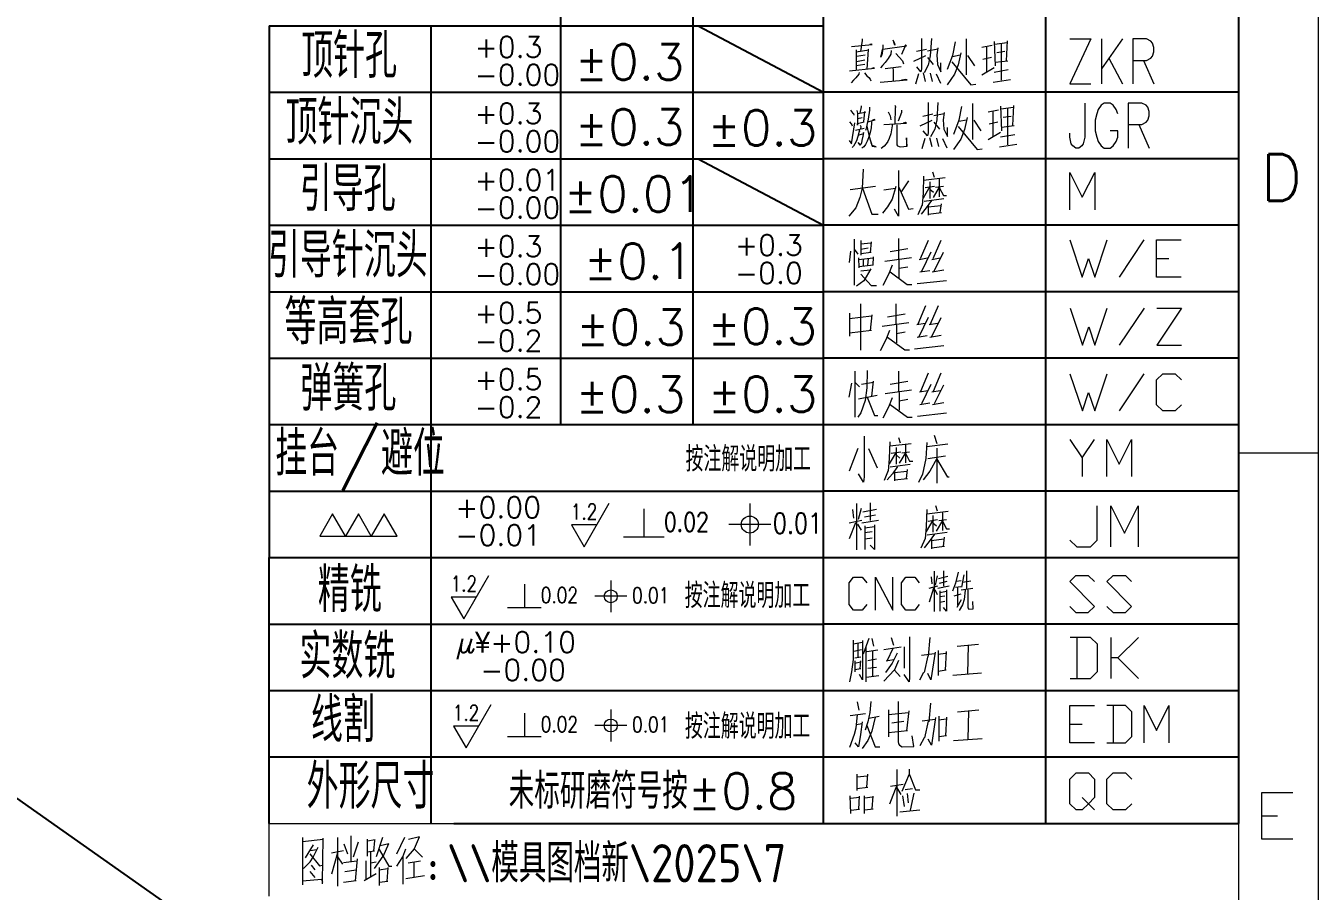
# Model space of a CAD drawing. Header units: millimetres. Extents: x 88508 to 142116, y -5268 to 20283.
# Drawn here: x 98725.6 to 98802.7, y 14687.9 to 14739.5 of the extents above; entities that cross this region are included whole.
import ezdxf
from ezdxf.enums import TextEntityAlignment as Align

# ---------------------------------------------------------------- set-up
doc = ezdxf.new("R2010")
doc.units = ezdxf.units.MM
doc.layers.add('PH_P', color=2, linetype='Continuous')
doc.styles.add('chinesef_fs', font='simplex.shx', dxfattribs={"bigfont": 'gbcbig.shx'})
doc.styles.add('GBENOR_', font='gbenor.shx', dxfattribs={"bigfont": 'gbcbig'})
doc.styles.get("Standard").update_dxf_attribs({"font": 'txt.shx', "width": 0.85, "bigfont": 'ctxt.shx'})
doc.styles.add('TXT', font='txt.shx', dxfattribs={"width": 0.8, "bigfont": 'ctxt.shx'})
doc.styles.add('TXT08', font='txt.shx', dxfattribs={"width": 0.8, "bigfont": 'gbcbig.shx'})

# ---------------------------------------------------------------- blocks, each defined once
blk = doc.blocks.new('*u7603')
for p, q in [((0, 0), (0, 101.417)), ((31.699, 101.417), (31.699, 0)), ((16.959, 91.455), (16.959, 0)), ((0, 55.889), (31.699, 55.889)), ((0, 50.808), (31.699, 50.808)), ((0, 45.728), (31.699, 45.728)), ((0, 40.647), (31.699, 40.647)), ((0, 35.566), (31.699, 35.566)), ((0, 30.485), (31.699, 30.485)), ((0, 25.404), (31.699, 25.404)), ((0, 20.323), (31.699, 20.323)), ((0, 15.243), (31.699, 15.243)), ((0, 10.162), (31.699, 10.162)), ((0, 5.081), (31.699, 5.081)), ((0, 0), (31.699, 0))]:
    blk.add_line(p, q)
at = {"color": 92, "lineweight": 18}
for points in [[(2.145, 59.348), (3.718, 59.511), (3.661, 59.538), (3.548, 59.511)], [(2.96, 59.944), (2.96, 59.809), (2.828, 58.969)], [(4.533, 59.484), (4.533, 59.294), (4.514, 59.104), (4.476, 58.834), (4.419, 58.59), (4.381, 58.536), (4.419, 58.671), (4.457, 58.861), (4.514, 59.132)], [(4.533, 59.159), (6.333, 59.402), (6.257, 59.484), (6.22, 59.321), (5.954, 58.752)], [(5.291, 59.863), (5.424, 59.592), (5.443, 59.457), (5.386, 59.673)], [(7.484, 59.968), (7.484, 57.654), (7.444, 57.414), (7.125, 57.814)], [(8.242, 59.968), (8.162, 58.652), (8.003, 57.933), (7.684, 57.335)], [(8.738, 59.267), (8.659, 58.708), (8.699, 57.99), (8.978, 57.431), (8.978, 58.11)], [(10.055, 59.706), (9.855, 58.668), (9.456, 57.591)], [(10.892, 59.945), (10.892, 57.192)], [(12.088, 59.307), (12.886, 59.466)], [(12.487, 57.431), (12.487, 59.386)], [(13.045, 59.746), (13.125, 57.87)], [(13.085, 59.546), (14.003, 59.666)], [(13.564, 59.586), (13.564, 56.793)], [(14.043, 59.786), (13.963, 58.269)], [(18.831, 59.937), (20.436, 59.937), (18.831, 56.497), (20.436, 56.497)], [(21.238, 59.937), (21.238, 56.497)], [(22.842, 59.937), (21.238, 57.643)], [(23.645, 58.299), (24.676, 58.299), (25.02, 58.463), (25.134, 58.626), (25.249, 58.954), (25.249, 59.282), (25.134, 59.609), (25.02, 59.773), (24.676, 59.937), (23.645, 59.937), (23.645, 56.497)], [(2.487, 59.104), (2.505, 58.888), (2.505, 57.533)], [(2.505, 58.942), (3.472, 59.104), (3.415, 59.132), (3.32, 57.614)], [(3.188, 58.698), (2.524, 58.59)], [(2.524, 58.21), (3.169, 58.346)], [(5.177, 59.05), (5.14, 58.779), (4.931, 58.427), (4.704, 58.129), (4.514, 57.912), (4.363, 57.723)], [(5.537, 58.834), (6.03, 58.265), (6.125, 58.021)], [(6.904, 58.229), (7.821, 58.668)], [(7.103, 58.988), (7.861, 59.147)], [(7.941, 59.027), (8.738, 59.187)], [(7.941, 58.508), (8.38, 57.99)], [(10.493, 58.868), (10.294, 57.95), (10.015, 57.232), (9.456, 56.434)], [(9.855, 58.588), (10.453, 58.708)], [(11.012, 58.668), (11.53, 57.87)], [(12.168, 58.389), (12.846, 58.549)], [(13.125, 58.149), (14.082, 58.269)], [(13.245, 58.908), (13.843, 58.988)], [(21.811, 58.463), (22.842, 56.497)], [(24.447, 58.299), (25.249, 56.497)], [(1.994, 57.506), (3.889, 57.696), (3.832, 57.723), (3.699, 57.669)], [(2.733, 57.371), (2.714, 57.262), (2.695, 57.235), (2.467, 56.964), (2.297, 56.775), (2.108, 56.585)], [(3.169, 57.994), (2.505, 57.885)], [(3.131, 57.344), (3.32, 57.127), (3.472, 56.991), (3.567, 56.856), (3.623, 56.721)], [(4.704, 57.669), (5.935, 57.831)], [(5.291, 57.723), (5.329, 57.533), (5.329, 56.748)], [(7.263, 57.271), (7.024, 56.473)], [(7.622, 57.351), (7.781, 56.673)], [(8.14, 57.312), (8.3, 56.673)], [(8.619, 57.271), (8.938, 56.553)], [(9.815, 58.189), (11.251, 56.434), (11.65, 56.473)], [(12.088, 57.192), (13.045, 57.75)], [(13.045, 57.391), (14.122, 57.591)], [(4.325, 56.639), (6.39, 56.802), (6.295, 56.829), (5.973, 56.775)], [(12.966, 56.633), (14.282, 56.832)], [(2.068, 54.483), (2.22, 54.293), (2.295, 54.239), (2.314, 54.103)], [(2.542, 54.456), (2.599, 54.266), (2.599, 53.832), (2.599, 53.345), (2.599, 53.48), (3.11, 53.589), (3.072, 53.589), (3.167, 54.401), (3.186, 54.32), (2.617, 54.212)], [(2.883, 54.835), (2.883, 54.753), (2.769, 54.266)], [(3.508, 54.726), (3.527, 54.591), (3.508, 54.483), (3.413, 53.805), (3.338, 53.48), (3.281, 53.209), (3.224, 53.02), (3.205, 52.938)], [(4.948, 54.374), (5.1, 54.049), (5.119, 53.914), (5.138, 53.751)], [(5.46, 54.862), (5.517, 54.726), (5.498, 54.781), (5.479, 54.672), (5.46, 53.453)], [(5.972, 54.483), (5.972, 54.32), (5.706, 53.643)], [(7.988, 55.079), (7.988, 52.765), (7.948, 52.525), (7.629, 52.924)], [(8.745, 55.079), (8.666, 53.762), (8.506, 53.044), (8.187, 52.445)], [(9.224, 54.321), (9.144, 53.762), (9.184, 53.044), (9.463, 52.485), (9.463, 53.164)], [(10.54, 54.76), (10.341, 53.722), (9.942, 52.645)], [(11.378, 54.999), (11.378, 52.246)], [(12.574, 54.361), (13.372, 54.52)], [(12.973, 52.485), (12.973, 54.441)], [(13.531, 54.8), (13.611, 52.924)], [(13.571, 54.6), (14.488, 54.72)], [(14.05, 54.64), (14.05, 51.847)], [(14.528, 54.84), (14.448, 53.323)], [(19.965, 55.039), (19.965, 52.418), (19.851, 51.927), (19.736, 51.763), (19.507, 51.599), (19.278, 51.599), (19.049, 51.763), (18.934, 51.927), (18.819, 52.418), (18.819, 52.746)], [(22.487, 54.22), (22.372, 54.548), (22.143, 54.876), (21.914, 55.039), (21.455, 55.039), (21.226, 54.876), (20.997, 54.548), (20.882, 54.22), (20.768, 53.729), (20.768, 52.91), (20.882, 52.418), (20.997, 52.091), (21.226, 51.763), (21.455, 51.599), (21.914, 51.599), (22.143, 51.763), (22.372, 52.091), (22.487, 52.418), (22.487, 52.91), (21.914, 52.91)], [(23.289, 53.401), (24.32, 53.401), (24.664, 53.565), (24.778, 53.729), (24.893, 54.057), (24.893, 54.384), (24.778, 54.712), (24.664, 54.876), (24.32, 55.039), (23.289, 55.039), (23.289, 51.599)], [(1.973, 52.18), (2.144, 51.909), (2.39, 53.534)], [(1.992, 53.589), (2.125, 53.453), (2.163, 53.372), (2.182, 53.291)], [(2.617, 53.86), (2.959, 53.941)], [(2.807, 53.345), (2.845, 53.236), (2.826, 53.074)], [(3.66, 53.589), (3.679, 53.507), (3.641, 53.155), (3.584, 52.884), (3.508, 52.613), (3.432, 52.37), (3.338, 52.126), (3.205, 51.882), (3.072, 51.692), (2.94, 51.584)], [(3.394, 53.589), (3.944, 53.751), (3.868, 53.778), (3.716, 53.697)], [(5.251, 53.399), (5.251, 53.291), (5.138, 52.695), (5.024, 52.316), (4.91, 52.099), (4.778, 51.909), (4.645, 51.747), (4.418, 51.557)], [(4.607, 53.399), (6.332, 53.507), (6.256, 53.562), (6.085, 53.507)], [(5.593, 53.372), (5.593, 53.128), (5.593, 52.099), (5.611, 51.855), (5.668, 51.774), (5.782, 51.72), (5.915, 51.692), (6.142, 51.72), (6.388, 51.747), (6.332, 52.37), (6.35, 51.747)], [(7.389, 53.283), (8.307, 53.722)], [(7.589, 54.042), (8.347, 54.201)], [(8.426, 54.081), (9.224, 54.241)], [(8.426, 53.563), (8.865, 53.044)], [(10.979, 53.922), (10.779, 53.004), (10.5, 52.286), (9.942, 51.488)], [(10.341, 53.642), (10.939, 53.762)], [(11.497, 53.722), (12.016, 52.924)], [(12.654, 53.443), (13.332, 53.603)], [(13.611, 53.204), (14.568, 53.323)], [(13.731, 53.962), (14.329, 54.042)], [(24.091, 53.401), (24.893, 51.599)], [(2.731, 52.993), (2.75, 52.857), (2.731, 52.857), (2.636, 52.478), (2.523, 52.153), (2.39, 51.909), (2.295, 51.747), (2.2, 51.638)], [(2.447, 52.966), (3.11, 53.128)], [(2.693, 52.613), (2.731, 52.613), (3.091, 52.722), (3.053, 52.776), (2.996, 52.505), (2.94, 52.18), (2.902, 51.99), (2.845, 51.882), (2.807, 51.828), (2.655, 52.018), (2.826, 51.855)], [(3.319, 53.263), (3.489, 52.478), (3.716, 51.747), (4.02, 51.692), (3.716, 51.801), (3.641, 51.99)], [(8.107, 52.405), (8.267, 51.727)], [(8.626, 52.366), (8.785, 51.727)], [(10.301, 53.244), (11.737, 51.488), (12.135, 51.527)], [(12.574, 52.246), (13.531, 52.805)], [(13.531, 52.445), (14.608, 52.645)], [(7.749, 52.326), (7.509, 51.527)], [(9.105, 52.326), (9.424, 51.607)], [(13.451, 51.687), (14.767, 51.887)], [(3.026, 49.974), (2.947, 48.538), (2.787, 47.819), (2.468, 47.021), (1.949, 46.383)], [(5.738, 49.894), (5.738, 46.383), (5.419, 46.941)], [(7.652, 49.455), (7.613, 48.178), (7.533, 47.221)], [(8.331, 49.775), (8.45, 49.376)], [(18.829, 46.89), (18.829, 49.729), (19.775, 47.837), (20.72, 49.729), (20.72, 46.89)], [(3.983, 48.657), (2.029, 48.418)], [(2.986, 48.538), (3.704, 46.542), (4.183, 46.542)], [(5.539, 48.657), (5.26, 47.7), (4.901, 47.101), (4.502, 46.622)], [(4.622, 48.418), (5.499, 48.538)], [(5.738, 48.657), (6.496, 46.941), (6.855, 46.981)], [(6.496, 49.096), (5.938, 48.258)], [(8.131, 48.657), (7.613, 47.779)], [(7.652, 49.136), (9.288, 49.336)], [(7.772, 48.578), (8.49, 48.697)], [(8.131, 49.016), (8.131, 47.739)], [(8.131, 48.458), (8.41, 48.218)], [(8.849, 48.617), (8.37, 47.819)], [(8.57, 48.617), (9.168, 48.697)], [(8.849, 49.216), (8.849, 47.859)], [(8.849, 48.578), (9.168, 47.979), (9.407, 47.979)], [(8.251, 47.58), (7.852, 47.021), (7.453, 46.542)], [(7.692, 47.54), (9.208, 47.739)], [(7.533, 47.261), (7.214, 46.502)], [(8.011, 47.101), (8.969, 47.221)], [(8.011, 47.181), (8.011, 46.463)], [(8.011, 46.542), (9.008, 46.662)], [(8.928, 46.662), (9.008, 47.34)], [(2.334, 44.643), (2.334, 41.132)], [(2.852, 44.524), (2.852, 43.406)], [(3.65, 44.444), (3.57, 43.606)], [(5.724, 44.683), (5.724, 43.127)], [(7.997, 44.524), (7.398, 43.127)], [(8.954, 44.524), (8.356, 43.127)], [(18.828, 44.579), (19.774, 41.74), (20.247, 43.159), (20.72, 41.74), (21.665, 44.579)], [(22.611, 41.74), (24.502, 44.579)], [(27.339, 41.74), (25.448, 41.74), (25.448, 44.579), (27.339, 44.579)], [(2.054, 43.726), (1.975, 42.848)], [(2.334, 43.885), (2.613, 43.486)], [(2.852, 44.284), (3.61, 44.364)], [(2.852, 43.885), (3.411, 43.965)], [(3.65, 43.606), (2.852, 43.526)], [(5.085, 43.686), (6.441, 43.925)], [(8.196, 43.646), (7.478, 42.169)], [(9.153, 43.606), (8.435, 42.169)], [(2.732, 42.449), (2.693, 43.207)], [(2.693, 43.087), (3.769, 43.207)], [(3.809, 42.648), (2.732, 42.529)], [(3.052, 42.608), (3.052, 43.127)], [(3.411, 43.127), (3.371, 42.648)], [(3.809, 43.287), (3.769, 42.648)], [(5.245, 42.648), (4.966, 41.93), (4.527, 41.092)], [(4.687, 42.968), (6.72, 43.247)], [(5.763, 43.047), (5.763, 41.691)], [(5.763, 42.409), (6.441, 42.529)], [(7.319, 43.087), (7.957, 43.207)], [(8.276, 43.087), (8.914, 43.207)], [(25.448, 43.159), (26.393, 43.159)], [(3.61, 42.369), (3.091, 41.451), (2.533, 41.052)], [(2.852, 42.209), (3.57, 42.289)], [(2.852, 41.97), (3.65, 41.092), (4.048, 41.092)], [(5.085, 42.13), (6.402, 41.172), (6.76, 41.172)], [(7.159, 41.251), (9.392, 41.491)], [(7.359, 42.13), (8.116, 42.249)], [(8.316, 42.13), (9.193, 42.289)], [(2.82, 39.702), (2.82, 36.15)], [(5.531, 39.702), (5.531, 38.146)], [(7.805, 39.542), (7.206, 38.146)], [(8.762, 39.542), (8.163, 38.146)], [(1.982, 38.984), (1.982, 37.228)], [(1.982, 38.585), (3.657, 38.784)], [(3.697, 38.864), (3.577, 37.667)], [(4.893, 38.704), (6.249, 38.944)], [(8.004, 38.664), (7.286, 37.188)], [(8.961, 38.624), (8.243, 37.188)], [(18.844, 39.367), (19.79, 36.528), (20.262, 37.947), (20.735, 36.528), (21.681, 39.367)], [(22.626, 36.528), (24.517, 39.367)], [(25.463, 39.367), (27.354, 39.367), (25.463, 36.528), (27.354, 36.528)], [(3.657, 37.667), (1.982, 37.467)], [(5.053, 37.667), (4.774, 36.948), (4.335, 36.11)], [(4.495, 37.986), (6.528, 38.265)], [(5.571, 38.066), (5.571, 36.709)], [(5.571, 37.427), (6.249, 37.547)], [(7.127, 38.106), (7.765, 38.225)], [(8.084, 38.106), (8.722, 38.225)], [(4.893, 37.148), (6.209, 36.19), (6.568, 36.19)], [(7.167, 37.148), (7.924, 37.268)], [(8.124, 37.148), (9.001, 37.308)], [(6.967, 36.27), (9.2, 36.509)], [(2.388, 34.559), (2.388, 31.048)], [(3.345, 34.599), (3.305, 33.282), (3.185, 32.324), (2.866, 31.367), (2.627, 31.048)], [(5.738, 34.559), (5.738, 33.003)], [(2.149, 33.641), (1.949, 32.564)], [(2.747, 33.362), (2.388, 33.721)], [(3.824, 33.681), (2.906, 33.522)], [(3.704, 32.644), (3.824, 33.801)], [(5.1, 33.561), (6.456, 33.801)], [(8.011, 34.399), (7.413, 33.003)], [(8.968, 34.399), (8.37, 33.003)], [(18.831, 34.354), (19.777, 31.515), (20.25, 32.934), (20.722, 31.515), (21.668, 34.354)], [(22.613, 31.515), (24.505, 34.354)], [(27.342, 31.988), (26.869, 31.515), (25.923, 31.515), (25.45, 31.988), (25.45, 33.88), (25.923, 34.354), (26.869, 34.354), (27.342, 33.88)], [(2.667, 32.444), (4.103, 32.723)], [(4.701, 32.843), (6.735, 33.123)], [(5.778, 32.923), (5.778, 31.566)], [(7.333, 32.963), (7.971, 33.083)], [(8.21, 33.522), (7.493, 32.045)], [(8.29, 32.963), (8.928, 33.083)], [(9.168, 33.482), (8.45, 32.045)], [(3.345, 32.564), (3.903, 31.167), (4.143, 31.167)], [(5.259, 32.524), (4.98, 31.806), (4.542, 30.968)], [(5.1, 32.005), (6.416, 31.048), (6.775, 31.048)], [(5.778, 32.285), (6.456, 32.404)], [(7.373, 32.005), (8.131, 32.125)], [(8.33, 32.005), (9.207, 32.165)], [(7.174, 31.127), (9.407, 31.367)], [(8.454, 29.674), (8.653, 29.036)], [(2.631, 28.637), (1.953, 26.921)], [(3.11, 29.594), (3.11, 26.482), (3.07, 26.083), (2.671, 26.721)], [(3.429, 28.637), (4.107, 27.16)], [(5.064, 29.155), (5.024, 27.878), (4.945, 26.921)], [(5.064, 28.836), (6.699, 29.036)], [(5.543, 28.716), (5.543, 27.439)], [(5.742, 29.475), (5.862, 29.075)], [(6.26, 28.916), (6.26, 27.559)], [(7.896, 29.115), (7.816, 27.878), (7.577, 26.681), (7.258, 26.043)], [(7.896, 28.796), (9.491, 28.996)], [(8.653, 28.676), (8.653, 26.003)], [(18.81, 29.342), (19.756, 27.922), (19.756, 26.503)], [(19.756, 27.922), (20.701, 29.342)], [(21.647, 26.503), (21.647, 29.342), (22.592, 27.449), (23.538, 29.342), (23.538, 26.503)], [(5.543, 28.357), (5.024, 27.479)], [(5.184, 28.277), (5.902, 28.397)], [(5.543, 28.158), (5.822, 27.918)], [(6.26, 28.317), (5.782, 27.519)], [(5.981, 28.317), (6.58, 28.397)], [(6.26, 28.277), (6.58, 27.679), (6.819, 27.679)], [(9.61, 26.442), (9.491, 26.442), (8.653, 27.878), (8.135, 26.921), (7.616, 26.242)], [(7.975, 27.878), (9.331, 28.078)], [(4.945, 26.96), (4.625, 26.202)], [(5.662, 27.28), (5.264, 26.721), (4.865, 26.242)], [(5.104, 27.24), (6.619, 27.439)], [(5.423, 26.801), (6.38, 26.921)], [(5.423, 26.881), (5.423, 26.162)], [(6.34, 26.362), (6.42, 27.04)], [(5.423, 26.242), (6.42, 26.362)], [(2.212, 23.973), (2.292, 23.334)], [(2.531, 24.452), (2.531, 20.9)], [(2.89, 24.052), (2.651, 23.214)], [(3.01, 23.813), (4.047, 24.013)], [(3.568, 24.492), (3.568, 23.135)], [(7.886, 23.973), (7.846, 22.696), (7.766, 21.738)], [(7.886, 23.654), (9.521, 23.853)], [(8.564, 24.292), (8.684, 23.893)], [(9.082, 23.733), (9.082, 22.376)], [(18.824, 21.653), (19.345, 21.132), (20.388, 21.132), (20.909, 21.653), (20.909, 24.262)], [(21.952, 21.132), (21.952, 24.262), (22.995, 22.175), (24.038, 24.262), (24.038, 21.132)], [(1.973, 22.975), (2.93, 23.175)], [(2.451, 22.975), (1.973, 21.738)], [(2.611, 22.855), (2.89, 22.416)], [(2.93, 22.975), (4.206, 23.175)], [(3.129, 23.414), (3.967, 23.574)], [(3.169, 22.736), (3.169, 20.94)], [(3.887, 22.815), (3.887, 20.94), (3.568, 21.259)], [(8.364, 23.175), (7.846, 22.297)], [(8.006, 23.095), (8.723, 23.214)], [(8.364, 23.534), (8.364, 22.257)], [(8.364, 22.975), (8.644, 22.736)], [(9.082, 23.135), (8.604, 22.337)], [(8.803, 23.135), (9.401, 23.214)], [(9.082, 23.095), (9.401, 22.496), (9.641, 22.496)], [(3.169, 22.576), (3.887, 22.696)], [(3.169, 22.217), (3.727, 22.297)], [(3.169, 21.738), (3.727, 21.818)], [(7.766, 21.778), (7.447, 21.02)], [(8.484, 22.097), (8.085, 21.539), (7.686, 21.06)], [(7.926, 22.057), (9.441, 22.257)], [(8.245, 21.618), (9.202, 21.738)], [(9.162, 21.179), (9.242, 21.858)], [(8.245, 21.698), (8.245, 20.98)], [(8.245, 21.06), (9.242, 21.179)], [(3.302, 16.718), (2.968, 16.301), (2.301, 16.301), (1.967, 16.718), (1.967, 18.388), (2.301, 18.806), (2.968, 18.806), (3.302, 18.388)], [(3.969, 16.301), (3.969, 18.806), (5.304, 16.301), (5.304, 18.806)], [(7.306, 16.718), (6.973, 16.301), (6.305, 16.301), (5.972, 16.718), (5.972, 18.388), (6.305, 18.806), (6.973, 18.806), (7.306, 18.388)], [(8.229, 18.848), (8.285, 18.295)], [(8.45, 19.262), (8.45, 16.189)], [(8.698, 18.917), (8.533, 18.192)], [(8.781, 18.709), (9.499, 18.882)], [(9.168, 19.296), (9.168, 18.123)], [(10.3, 19.193), (10.079, 18.364), (9.858, 17.743)], [(10.714, 18.986), (10.548, 18.054)], [(10.962, 17.915), (10.962, 19.296)], [(18.816, 16.584), (19.288, 16.111), (20.234, 16.111), (20.707, 16.584), (18.816, 18.477), (19.288, 18.95), (20.234, 18.95), (20.707, 18.477)], [(21.652, 16.584), (22.125, 16.111), (23.071, 16.111), (23.543, 16.584), (21.652, 18.477), (22.125, 18.95), (23.071, 18.95), (23.543, 18.477)], [(8.064, 17.985), (8.726, 18.157)], [(8.395, 17.985), (8.064, 16.914)], [(8.505, 17.881), (8.698, 17.501)], [(8.726, 17.985), (9.61, 18.157)], [(8.864, 18.364), (9.444, 18.502)], [(8.892, 17.777), (8.892, 16.224)], [(9.389, 17.846), (9.389, 16.224), (9.168, 16.5)], [(10.493, 18.088), (10.079, 18.019)], [(10.134, 18.502), (10.521, 18.571)], [(10.272, 16.672), (10.272, 18.019)], [(10.824, 17.812), (10.741, 17.121), (10.631, 16.707), (10.355, 16.258)], [(11.404, 17.95), (10.521, 17.812)], [(10.631, 18.433), (11.266, 18.537)], [(11.017, 17.846), (11.017, 16.465), (11.1, 16.361), (11.431, 16.396), (11.404, 16.949)], [(8.892, 17.639), (9.389, 17.743)], [(8.892, 17.328), (9.278, 17.397)], [(8.892, 16.914), (9.278, 16.983)], [(9.996, 17.397), (10.521, 17.536)], [(10.217, 16.534), (10.548, 17.121)], [(2.268, 14.012), (2.268, 12.536), (2.148, 11.578), (1.989, 10.82)], [(2.268, 13.733), (2.986, 13.852)], [(2.986, 13.972), (2.986, 10.979), (2.746, 11.378)], [(3.464, 14.132), (3.025, 12.935)], [(3.704, 14.132), (3.823, 13.533)], [(5.179, 14.212), (5.339, 13.613)], [(6.575, 14.252), (6.575, 11.139), (6.535, 10.82), (6.176, 11.378)], [(8.13, 14.212), (8.011, 12.775)], [(18.845, 11.08), (20.409, 11.08), (20.93, 11.602), (20.93, 13.689), (20.409, 14.211), (18.845, 14.211)], [(19.366, 14.211), (19.366, 11.08)], [(21.973, 11.08), (21.973, 14.211)], [(24.059, 14.211), (22.494, 12.646), (21.973, 12.646)], [(2.906, 13.254), (2.308, 13.134)], [(2.627, 13.773), (2.627, 12.695)], [(3.225, 13.494), (3.225, 10.82)], [(3.305, 13.134), (4.142, 13.254)], [(3.743, 13.174), (3.743, 11.259)], [(4.621, 13.294), (5.937, 13.494)], [(5.618, 13.015), (5.259, 12.256), (4.74, 11.538)], [(5.299, 13.374), (4.86, 12.456)], [(6.176, 13.494), (6.176, 11.858)], [(7.492, 12.855), (8.489, 12.975)], [(8.529, 13.094), (8.21, 10.979), (7.971, 11.458)], [(8.769, 13.214), (8.769, 11.299)], [(8.769, 12.935), (9.327, 13.015)], [(9.367, 13.134), (9.287, 11.698)], [(10.204, 13.533), (11.839, 13.693)], [(11.042, 13.613), (11.002, 11.418)], [(2.387, 12.655), (2.866, 12.735)], [(2.387, 12.416), (2.387, 11.578)], [(2.387, 12.256), (2.826, 12.336)], [(2.826, 12.416), (2.786, 11.817)], [(3.384, 12.456), (4.063, 12.576)], [(3.384, 11.858), (4.063, 11.937)], [(5.737, 12.456), (5.418, 11.738), (4.621, 10.86)], [(4.78, 12.416), (5.339, 12.536)], [(7.971, 12.815), (7.692, 11.538)], [(22.494, 12.646), (24.059, 11.08)], [(2.866, 11.817), (2.387, 11.738)], [(3.265, 11.179), (4.222, 11.299)], [(5.418, 11.698), (5.857, 11.219)], [(7.652, 11.538), (7.333, 10.94)], [(9.367, 11.698), (8.769, 11.618)], [(9.885, 11.339), (12.078, 11.498)], [(2.585, 9.281), (2.705, 8.643)], [(3.622, 9.321), (3.542, 8.483), (3.383, 7.765), (3.183, 7.126)], [(5.696, 9.321), (5.696, 6.248), (5.735, 6.089), (5.815, 5.969), (6.015, 5.849), (6.892, 5.889), (6.772, 6.687)], [(8.168, 9.201), (8.049, 7.765)], [(20.711, 6.16), (18.82, 6.16), (18.82, 8.999), (20.711, 8.999)], [(21.657, 6.16), (23.075, 6.16), (23.548, 6.633), (23.548, 8.526), (23.075, 8.999), (21.657, 8.999)], [(22.13, 8.999), (22.13, 6.16)], [(24.494, 6.16), (24.494, 8.999), (25.439, 7.106), (26.385, 8.999), (26.385, 6.16)], [(2.585, 8.323), (2.465, 7.286), (2.346, 6.807), (1.987, 5.809)], [(2.027, 8.244), (3.223, 8.403)], [(3.941, 8.124), (3.702, 7.046), (3.383, 6.328), (2.944, 5.729)], [(3.462, 8.044), (4.26, 8.204)], [(4.978, 8.683), (4.978, 6.607)], [(4.978, 8.323), (6.493, 8.483)], [(6.533, 8.603), (6.334, 7.086)], [(7.53, 7.844), (8.527, 7.964)], [(8.567, 8.084), (8.248, 5.969), (8.009, 6.448)], [(8.806, 8.204), (8.806, 6.288)], [(8.806, 7.924), (9.365, 8.004)], [(9.405, 8.124), (9.325, 6.687)], [(10.242, 8.523), (11.877, 8.683)], [(11.08, 8.603), (11.039, 6.408)], [(2.944, 7.765), (2.824, 6.807), (2.665, 5.849), (2.425, 6.168)], [(2.505, 7.565), (2.944, 7.645)], [(3.303, 7.485), (3.941, 5.849), (4.3, 5.849)], [(6.414, 7.086), (4.978, 6.927)], [(5.217, 7.685), (6.134, 7.805)], [(8.009, 7.805), (7.73, 6.528)], [(18.82, 7.58), (19.766, 7.58)], [(7.69, 6.528), (7.371, 5.929)], [(9.405, 6.687), (8.806, 6.607)], [(9.923, 6.328), (12.117, 6.488)], [(5.599, 4.116), (5.599, 0.565)], [(6.556, 4.156), (6.556, 3.797), (7.034, 2.56), (7.353, 2.56)], [(2.561, 3.757), (2.561, 2.52)], [(2.561, 3.558), (3.359, 3.637)], [(3.319, 2.76), (3.399, 3.757)], [(5.12, 2.839), (6.077, 2.999)], [(6.556, 3.757), (5.997, 2.44)], [(19.769, 1.975), (20.242, 1.502), (19.769, 1.029), (19.296, 1.029), (18.823, 1.502), (18.823, 3.394), (19.296, 3.867), (20.242, 3.867), (20.714, 3.394), (20.714, 1.975), (20.242, 1.502), (20.714, 1.029)], [(23.551, 1.502), (23.078, 1.029), (22.133, 1.029), (21.66, 1.502), (21.66, 3.394), (22.133, 3.867), (23.078, 3.867), (23.551, 3.394)], [(2.083, 0.764), (2.043, 2.121)], [(2.083, 1.922), (2.721, 2.002)], [(2.561, 2.68), (3.399, 2.76)], [(2.721, 2.081), (2.681, 1.084)], [(3.12, 2.121), (3.12, 0.764)], [(3.758, 2.002), (3.16, 1.922)], [(3.718, 1.124), (3.798, 2.081)], [(5.599, 2.919), (5.04, 1.483)], [(5.599, 2.72), (5.918, 2.201)], [(6.037, 2.121), (6.157, 1.283)], [(6.237, 2.6), (6.795, 2.68)], [(6.396, 2.281), (6.476, 1.563)], [(6.914, 2.321), (6.635, 1.004)], [(2.083, 1.004), (2.761, 1.084)], [(3.16, 1.044), (3.798, 1.124)], [(5.838, 0.884), (7.353, 1.044)]]:
    blk.add_lwpolyline(points, dxfattribs=at)
blk = doc.blocks.new('U40')
at = {"color": 254, "lineweight": 18}
for p, q in [((2530.21, 1783.49), (2530.21, 0)), ((2493.18, 1746.46), (2493.18, 37.03)), ((2493.18, 586.27), (2530.21, 586.27))]:
    blk.add_line(p, q, dxfattribs=at)
at = {"color": 254}
for p, q in [((2178.76, 599.34), (2178.76, 939.69)), ((2240.06, 599.34), (2240.06, 939.4)), ((2043.3, 784.44), (2043.3, 753.59)), ((2043.3, 784.44), (2300.61, 784.44)), ((2118.53, 753.59), (2118.53, 784.44)), ((2242.48, 784.44), (2300.61, 753.59)), ((2043.3, 753.59), (2118.53, 753.59)), ((2043.3, 753.59), (2043.3, 691.89)), ((2118.53, 753.59), (2188.81, 753.59)), ((2118.53, 722.74), (2118.53, 753.59)), ((2188.81, 753.59), (2242.48, 753.59)), ((2242.48, 753.59), (2300.61, 753.59)), ((2043.3, 722.74), (2118.53, 722.74)), ((2118.53, 722.74), (2188.81, 722.74)), ((2118.53, 661.04), (2118.53, 722.74)), ((2188.81, 722.74), (2242.48, 722.74)), ((2242.48, 722.74), (2300.61, 722.74)), ((2242.48, 722.74), (2300.61, 691.89)), ((2043.3, 691.89), (2118.53, 691.89)), ((2043.3, 691.89), (2043.3, 661.04)), ((2118.53, 691.89), (2188.81, 691.89)), ((2188.81, 691.89), (2242.48, 691.89)), ((2242.48, 691.89), (2300.61, 691.89)), ((2043.3, 661.04), (2043.3, 599.34)), ((2043.3, 661.04), (2118.53, 661.04)), ((2118.53, 630.19), (2118.53, 661.04)), ((2118.53, 661.04), (2188.81, 661.04)), ((2188.81, 661.04), (2242.48, 661.04)), ((2242.48, 661.04), (2300.61, 661.04)), ((2043.3, 630.19), (2118.53, 630.19)), ((2118.53, 414.24), (2118.53, 630.19)), ((2118.53, 630.19), (2188.81, 630.19)), ((2188.81, 630.19), (2242.48, 630.19)), ((2242.48, 630.19), (2300.61, 630.19)), ((2043.3, 599.34), (2300.61, 599.34)), ((2043.3, 599.34), (2043.3, 537.64)), ((2043.3, 568.49), (2300.61, 568.49)), ((2043.3, 414.24), (2043.3, 537.64)), ((2043.3, 537.64), (2300.61, 537.64)), ((2043.3, 506.79), (2300.61, 506.79)), ((2043.3, 475.94), (2300.61, 475.94)), ((2043.3, 445.09), (2300.61, 445.09)), ((2129.07, 414.24), (2300.61, 414.24))]:
    blk.add_line(p, q, dxfattribs=at)
at = {"color": 6, "lineweight": 15}
for p, q in [((2217.28, 560.33, 0), (2217.28, 547.26, 0)), ((2266.44, 562.73, 0), (2266.44, 543.19, 0)), ((2276.21, 552.96, 0), (2256.67, 552.96, 0)), ((2207.83, 547.26, 0), (2226.73, 547.26, 0)), ((2161.77, 525.33, 0), (2161.77, 514.54, 0)), ((2201.9, 527.06, 0), (2201.9, 512.27, 0)), ((2209.3, 519.66, 0), (2194.51, 519.66, 0)), ((2153.97, 514.54, 0), (2169.57, 514.54, 0)), ((2161.77, 465.36, 0), (2161.77, 454.57, 0)), ((2201.9, 467.09, 0), (2201.9, 452.31, 0)), ((2209.3, 459.7, 0), (2194.51, 459.7, 0)), ((2153.97, 454.57, 0), (2169.57, 454.57, 0))]:
    blk.add_line(p, q, dxfattribs=at)
at = {"color": 254, "linetype": 'Continuous', "lineweight": 18}
for p, q in [((2043.3, 414.24), (2493.18, 414.24)), ((2043.3, 380.42), (2043.3, 414.24))]:
    blk.add_line(p, q, dxfattribs=at)
at = {"color": 92, "lineweight": 18}
for points in [[(2066.81, 547.55), (2078.78, 547.55), (2072.79, 557.92)], [(2078.78, 547.55), (2090.75, 547.55), (2084.77, 557.92)], [(2090.75, 547.55), (2102.72, 547.55), (2096.74, 557.92)], [(2118.44, 395.39), (2118.44, 395.28), (2118.46, 395.16), (2118.49, 395.05), (2118.53, 394.94), (2118.58, 394.84), (2118.64, 394.74), (2118.71, 394.65), (2118.78, 394.58), (2118.87, 394.51), (2118.96, 394.45), (2119.05, 394.41), (2119.15, 394.37), (2119.26, 394.35), (2119.36, 394.35), (2119.46, 394.35), (2119.56, 394.37), (2119.66, 394.41), (2119.76, 394.45), (2119.85, 394.51), (2119.93, 394.58), (2120.01, 394.65), (2120.08, 394.74), (2120.14, 394.84), (2120.19, 394.94), (2120.22, 395.05), (2120.25, 395.16), (2120.27, 395.28), (2120.28, 395.39), (2120.27, 395.51), (2120.25, 395.63), (2120.22, 395.74), (2120.19, 395.85), (2120.14, 395.95), (2120.08, 396.05), (2120.01, 396.13), (2119.93, 396.21), (2119.85, 396.28), (2119.76, 396.34), (2119.66, 396.38), (2119.56, 396.41), (2119.46, 396.43), (2119.36, 396.44), (2119.26, 396.43), (2119.15, 396.41), (2119.05, 396.38), (2118.96, 396.34), (2118.87, 396.28), (2118.78, 396.21), (2118.71, 396.13), (2118.64, 396.05), (2118.58, 395.95), (2118.53, 395.85), (2118.49, 395.74), (2118.46, 395.63), (2118.44, 395.51)], [(2118.67, 395.39), (2118.68, 395.29), (2118.69, 395.19), (2118.72, 395.09), (2118.76, 395), (2118.81, 394.92), (2118.87, 394.84), (2118.94, 394.77), (2119.01, 394.71), (2119.09, 394.67), (2119.18, 394.64), (2119.27, 394.62), (2119.36, 394.61), (2119.45, 394.62), (2119.54, 394.64), (2119.62, 394.67), (2119.7, 394.71), (2119.78, 394.77), (2119.84, 394.84), (2119.9, 394.92), (2119.95, 395), (2119.99, 395.09), (2120.02, 395.19), (2120.04, 395.29), (2120.05, 395.39), (2120.04, 395.5), (2120.02, 395.6), (2119.99, 395.69), (2119.95, 395.79), (2119.9, 395.87), (2119.84, 395.95), (2119.78, 396.02), (2119.7, 396.07), (2119.62, 396.12), (2119.54, 396.15), (2119.45, 396.17), (2119.36, 396.18), (2119.27, 396.17), (2119.18, 396.15), (2119.09, 396.12), (2119.01, 396.07), (2118.94, 396.02), (2118.87, 395.95), (2118.81, 395.87), (2118.76, 395.79), (2118.72, 395.69), (2118.69, 395.6), (2118.68, 395.5)], [(2119.82, 395.39), (2119.81, 395.48), (2119.79, 395.56), (2119.77, 395.63), (2119.73, 395.7), (2119.68, 395.76), (2119.63, 395.82), (2119.57, 395.86), (2119.5, 395.89), (2119.43, 395.91), (2119.36, 395.92), (2119.29, 395.91), (2119.22, 395.89), (2119.15, 395.86), (2119.09, 395.82), (2119.03, 395.76), (2118.99, 395.7), (2118.95, 395.63), (2118.92, 395.56), (2118.9, 395.48), (2118.9, 395.39), (2118.9, 395.31), (2118.92, 395.23), (2118.95, 395.16), (2118.99, 395.09), (2119.03, 395.02), (2119.09, 394.97), (2119.15, 394.93), (2119.22, 394.9), (2119.29, 394.88), (2119.36, 394.87), (2119.43, 394.88), (2119.5, 394.9), (2119.57, 394.93), (2119.63, 394.97), (2119.68, 395.02), (2119.73, 395.09), (2119.77, 395.16), (2119.79, 395.23), (2119.81, 395.31)], [(2118.44, 389.38), (2118.44, 389.27), (2118.46, 389.15), (2118.49, 389.04), (2118.53, 388.93), (2118.58, 388.83), (2118.64, 388.73), (2118.71, 388.64), (2118.78, 388.57), (2118.87, 388.5), (2118.96, 388.44), (2119.05, 388.4), (2119.15, 388.36), (2119.26, 388.35), (2119.36, 388.34), (2119.46, 388.35), (2119.56, 388.36), (2119.66, 388.4), (2119.76, 388.44), (2119.85, 388.5), (2119.93, 388.57), (2120.01, 388.64), (2120.08, 388.73), (2120.14, 388.83), (2120.19, 388.93), (2120.22, 389.04), (2120.25, 389.15), (2120.27, 389.27), (2120.28, 389.38), (2120.27, 389.5), (2120.25, 389.62), (2120.22, 389.73), (2120.19, 389.84), (2120.14, 389.94), (2120.08, 390.04), (2120.01, 390.12), (2119.93, 390.2), (2119.85, 390.27), (2119.76, 390.33), (2119.66, 390.37), (2119.56, 390.4), (2119.46, 390.42), (2119.36, 390.43), (2119.26, 390.42), (2119.15, 390.4), (2119.05, 390.37), (2118.96, 390.33), (2118.87, 390.27), (2118.78, 390.2), (2118.71, 390.12), (2118.64, 390.04), (2118.58, 389.94), (2118.53, 389.84), (2118.49, 389.73), (2118.46, 389.62), (2118.44, 389.5)], [(2120.05, 389.38), (2120.04, 389.49), (2120.02, 389.59), (2119.99, 389.68), (2119.95, 389.77), (2119.9, 389.86), (2119.84, 389.94), (2119.78, 390.01), (2119.7, 390.06), (2119.62, 390.11), (2119.54, 390.14), (2119.45, 390.16), (2119.36, 390.17), (2119.27, 390.16), (2119.18, 390.14), (2119.09, 390.11), (2119.01, 390.06), (2118.94, 390.01), (2118.87, 389.94), (2118.81, 389.86), (2118.76, 389.77), (2118.72, 389.68), (2118.69, 389.59), (2118.68, 389.49), (2118.67, 389.38), (2118.68, 389.28), (2118.69, 389.18), (2118.72, 389.08), (2118.76, 388.99), (2118.81, 388.91), (2118.87, 388.83), (2118.94, 388.76), (2119.01, 388.71), (2119.09, 388.66), (2119.18, 388.63), (2119.27, 388.61), (2119.36, 388.6), (2119.45, 388.61), (2119.54, 388.63), (2119.62, 388.66), (2119.7, 388.71), (2119.78, 388.76), (2119.84, 388.83), (2119.9, 388.91), (2119.95, 388.99), (2119.99, 389.08), (2120.02, 389.18), (2120.04, 389.28)], [(2119.82, 389.38), (2119.81, 389.46), (2119.79, 389.54), (2119.77, 389.62), (2119.73, 389.69), (2119.68, 389.75), (2119.63, 389.81), (2119.57, 389.85), (2119.5, 389.88), (2119.43, 389.9), (2119.36, 389.91), (2119.29, 389.9), (2119.22, 389.88), (2119.15, 389.85), (2119.09, 389.81), (2119.03, 389.75), (2118.99, 389.69), (2118.95, 389.62), (2118.92, 389.54), (2118.9, 389.46), (2118.9, 389.38), (2118.9, 389.3), (2118.92, 389.22), (2118.95, 389.15), (2118.99, 389.08), (2119.03, 389.01), (2119.09, 388.96), (2119.15, 388.92), (2119.22, 388.89), (2119.29, 388.87), (2119.36, 388.86), (2119.43, 388.87), (2119.5, 388.89), (2119.57, 388.92), (2119.63, 388.96), (2119.68, 389.01), (2119.73, 389.08), (2119.77, 389.15), (2119.79, 389.22), (2119.81, 389.3)], [(2119.59, 395.39), (2119.58, 395.45), (2119.56, 395.51), (2119.54, 395.56), (2119.5, 395.6), (2119.46, 395.63), (2119.41, 395.65), (2119.36, 395.65), (2119.31, 395.65), (2119.26, 395.63), (2119.21, 395.6), (2119.18, 395.56), (2119.15, 395.51), (2119.13, 395.45), (2119.13, 395.39), (2119.13, 395.34), (2119.15, 395.28), (2119.18, 395.23), (2119.21, 395.19), (2119.26, 395.16), (2119.31, 395.14), (2119.36, 395.13), (2119.41, 395.14), (2119.46, 395.16), (2119.5, 395.19), (2119.54, 395.23), (2119.56, 395.28), (2119.58, 395.34)], [(2119.59, 389.38), (2119.58, 389.44), (2119.56, 389.5), (2119.54, 389.55), (2119.5, 389.59), (2119.46, 389.62), (2119.41, 389.64), (2119.36, 389.65), (2119.31, 389.64), (2119.26, 389.62), (2119.21, 389.59), (2119.18, 389.55), (2119.15, 389.5), (2119.13, 389.44), (2119.13, 389.38), (2119.13, 389.33), (2119.15, 389.27), (2119.18, 389.22), (2119.21, 389.18), (2119.26, 389.15), (2119.31, 389.13), (2119.36, 389.12), (2119.41, 389.13), (2119.46, 389.15), (2119.5, 389.18), (2119.54, 389.22), (2119.56, 389.27), (2119.58, 389.33)]]:
    blk.add_lwpolyline(points, close=True, dxfattribs=at)
at = {"color": 6, "lineweight": 15, "elevation": 0}
for points in [[(2195.3, 552.76), (2183.67, 552.76), (2189.49, 542.68), (2201.12, 562.84)], [(2139.5, 519.3), (2127.86, 519.3), (2133.68, 509.22), (2145.32, 529.38)], [(2140.52, 459.37), (2128.88, 459.37), (2134.7, 449.29), (2146.34, 469.45)]]:
    blk.add_lwpolyline(points, dxfattribs=at)
at = {"color": 92, "lineweight": 18}
for points in [[(2518.52, 407), (2504.13, 407), (2504.13, 428.59), (2518.52, 428.59)], [(2504.13, 417.8), (2511.33, 417.8)], [(2081.24, 408.46), (2081.24, 396.44)], [(2102.6, 400.1), (2106.27, 407.94)], [(2112.93, 407.94), (2110.63, 402.45), (2106.73, 398.01)], [(2107.95, 406.95), (2113.09, 408.11)], [(2058.74, 407.68), (2058.74, 385.73)], [(2058.74, 387.55), (2067.69, 388.34), (2068.15, 387.03), (2068.38, 407.42)], [(2058.74, 407.42), (2058.74, 386.77)], [(2068.37, 406.72), (2058.74, 405.68)], [(2059.2, 393.3), (2062.41, 396.44), (2063.79, 398.53), (2066.08, 403.23)], [(2063.79, 404.28), (2060.11, 398.27)], [(2062.41, 401.67), (2065.4, 402.19)], [(2075.04, 407.68), (2075.04, 385.2)], [(2078.02, 404.8), (2079.63, 400.1)], [(2084.68, 405.59), (2082.39, 398.53)], [(2088.82, 406.89), (2088.82, 399.05)], [(2088.97, 406.21), (2092.56, 406.8)], [(2092.26, 406.37), (2091.8, 401.41)], [(2095.94, 407.68), (2092.95, 398.79)], [(2094.33, 402.19), (2098.92, 394.35), (2100.3, 394.35)], [(2094.8, 404.05), (2098.9, 404.93)], [(2098.69, 404.8), (2096.17, 398.79)], [(2105.35, 398.79), (2106.73, 402.45)], [(2114.54, 398.53), (2110.63, 402.45)], [(2062.18, 400.1), (2066.77, 394.61), (2067.92, 394.87)], [(2072.28, 400.62), (2077.79, 401.67)], [(2075.04, 400.62), (2072.28, 390.69)], [(2075.04, 398.79), (2077.33, 395.39)], [(2077.79, 396.18), (2083.99, 396.96)], [(2084.22, 397.75), (2083.31, 387.55)], [(2088.36, 388.34), (2088.36, 396.96)], [(2092.26, 401.41), (2088.82, 400.88)], [(2090.43, 401.14), (2090.43, 389.65)], [(2090.43, 395.92), (2092.95, 396.44)], [(2096.17, 399.05), (2092.03, 393.3)], [(2102.6, 394.35), (2105.35, 398.79), (2105.35, 385.99)], [(2107.88, 395.92), (2113.62, 396.96)], [(2110.63, 389.12), (2110.63, 396.44)], [(2062.18, 392), (2064.48, 389.12)], [(2062.87, 394.87), (2064.48, 392.78)], [(2078.48, 392), (2083.77, 392.78)], [(2087.44, 387.81), (2092.95, 390.95)], [(2094.33, 393.83), (2094.33, 385.46)], [(2094.33, 392.78), (2098.23, 393.3)], [(2098.46, 393.83), (2098, 387.29)], [(2115.45, 389.91), (2106.73, 388.6)], [(2068.15, 386.25), (2068.15, 387.03)], [(2083.77, 387.55), (2077.79, 386.77)], [(2098.46, 387.29), (2094.33, 386.77)]]:
    blk.add_lwpolyline(points, dxfattribs=at)
at = {"color": 6, "lineweight": 15}
for centre, radius in [((2266.44, 552.96, 0), 3.96), ((2201.9, 519.66, 0), 3), ((2201.9, 459.7, 0), 3)]:
    blk.add_circle(centre, radius, dxfattribs=at)
at = {"xscale": 6.07528899666795, "yscale": 6.07528899666795, "zscale": 6.07528899666795}
blk.add_blockref('*u7603', (2300.61, 414.24), dxfattribs=at)
at = {"color": 92, "style": 'chinesef_fs'}
for s, height, p in [('顶针孔', 20.596, (2058.2, 760.27)), ('顶针沉头', 20.596, (2050.93, 729.3)), ('引导孔', 20.596, (2057.52, 698.45)), ('引导针沉头', 20.596, (2042.76, 667.6)), ('等高套孔', 20.596, (2050.48, 636.64)), ('弹簧孔', 20.596, (2057.86, 605.79)), ('挂台/避位', 20.596, (2046.15, 575.6)), ('按注解说明加工', 11.55, (2236.6, 577.58)), ('精铣', 20.596, (2065.92, 512.36)), ('按注解说明加工', 11.55, (2236.22, 514.21)), ('实数铣', 20.596, (2057.42, 481.51)), (' 线割 ', 20.596, (2048.62, 452.05)), ('按注解说明加工', 11.55, (2236.32, 453.53, 0)), ('外形尺寸', 20.596, (2060.74, 421.13)), ('未标研磨符号按±0.8', 16.5, (2154.51, 421.03))]:
    blk.add_text(s, height=height, dxfattribs=at).set_placement(p)
at = {"color": 92}
for s, height, p in [('+0.3', 9.681, (2138.62, 769.77)), ('±0.3', 16.5, (2185.14, 759.44)), ('-0.00', 9.681, (2138.62, 756.86)), ('+0.3', 9.681, (2138.62, 738.92)), ('±0.3', 16.5, (2185.12, 729.26)), ('±0.3', 16.5, (2246.81, 728.87)), ('-0.00', 9.681, (2138.62, 726.01)), ('+0.01', 9.681, (2138.62, 708.07)), ('±0.01', 16.5, (2180.1, 698.12)), ('-0.00', 9.681, (2138.62, 695.16)), ('+0.3', 9.681, (2138.62, 677.22)), ('+0.3', 9.681, (2259.47, 677.8)), ('±0.1', 16.5, (2189.38, 666.94)), ('-0.00', 9.681, (2138.62, 664.31)), ('-0.0', 9.681, (2259.47, 664.9)), ('+0.5', 9.681, (2138.62, 646.37)), ('±0.3', 16.5, (2185.8, 636.31)), ('±0.3', 16.5, (2246.72, 636.74)), ('-0.2', 9.681, (2138.62, 633.47)), ('+0.5', 9.681, (2138.62, 615.52)), ('±0.3', 16.5, (2185.55, 605.11)), ('±0.3', 16.5, (2246.82, 605.25)), ('-0.2', 9.681, (2138.62, 602.62)), ('+0.00', 9.681, (2129.73, 556.12)), ('-0.01', 9.681, (2129.73, 543.21))]:
    blk.add_text(s, height=height, dxfattribs=at).set_placement(p)
at = {"color": 92, "lineweight": 18}
blk.add_text('D', height=21.6, dxfattribs=at).set_placement((2503.42, 703.22))
at = {"color": 6, "lineweight": 15, "style": 'TXT08', "width": 0.8}
for s, height, p in [('1.2', 7.2, (2189.49, 558.97, 0)), ('0.02', 8.723, (2237, 554.15, 0)), ('0.01', 9.51, (2288.52, 553.57, 0)), ('1.2', 7.2, (2133.68, 525.51, 0)), ('0.02', 7.2, (2178.04, 520.23, 0)), ('0.01', 7.2, (2220.43, 520.12, 0)), ('1.2', 7.2, (2134.7, 465.58, 0)), ('0.02', 7.2, (2178.04, 460.25, 0)), ('0.01', 7.2, (2220.43, 460.16, 0))]:
    blk.add_text(s, height=height, dxfattribs=at).set_placement(p, align=Align.MIDDLE)
at = {"color": 6}
for s, p in [('µ¥+0.10', (2130.15, 493.53)), ('-0.00', (2141.25, 480.62))]:
    blk.add_text(s, height=9.681, dxfattribs=at).set_placement(p)
at = {"lineweight": 18, "style": 'GBENOR_'}
blk.add_attdef('文档路径', (2125.95, 386.89), '', height=17.76, dxfattribs=at)
at = {"lineweight": 20, "style": 'TXT'}
for tag, height, p in [('18-**-**', 16.35, (1866.64, 256.17)), ('客户名称', 16.13, (1741.09, 133.98, 0)), ('料厚:', 16.13, (1741.26, 93.16, 0))]:
    blk.add_attdef(tag, text='', height=height, dxfattribs=at).set_placement(p, align=Align.MIDDLE)
for tag, p, height in [('88888', (1850.91, 207.46), 14.86), ('材质:', (1691.18, 167.99, 0), 16.13), ('核准', (1869.36, 127.52, 0), 16.13), ('设计', (1868.77, 88.3, 0), 16.13), ('绘图', (1868.24, 49.08, 0), 16.13)]:
    blk.add_attdef(tag, p, '', height=height, dxfattribs=at)
for tag, p, height, width in [('3', (2234.72, 206.9), 15.83, 0.7), ('4', (2234.72, 167.41), 15.83, 0.7), ('核准日期', (2041.07, 124.18, 0), 16.13, 0.68), ('设计日期', (2041.07, 84.45, 0), 16.13, 0.68), ('1', (2251.89, 85.86), 14.61, 0.7), ('绘图日期', (2040.91, 46.43, 0), 16.13, 0.68), ('2', (2234.96, 49.23), 14.61, 0.7)]:
    blk.add_attdef(tag, p, '', height=height, dxfattribs=dict(at, width=width))

msp = doc.modelspace()

# ---------------------------------------------------------------- linework, layer by layer
at = {"layer": 'PH_P', "color": 1}
msp.add_line((98477.304, 14868.023), (98802.695, 14638.662), dxfattribs=at)

# ---------------------------------------------------------------- block references
at = {"ltscale": 3}
ref = msp.add_blockref('U40', (98477.304, 14638.662), dxfattribs=dict(at, xscale=0.1286023526423836, yscale=0.1286023526408614, zscale=0.1286023526410949))
ref.add_attrib('文档路径', '\\\\模具图档新\\2025\\7', (98750.706, 14688.417), dxfattribs={"lineweight": 18, "height": 2.28336, "style": 'GBENOR_'})

doc.saveas('drawing.dxf')
